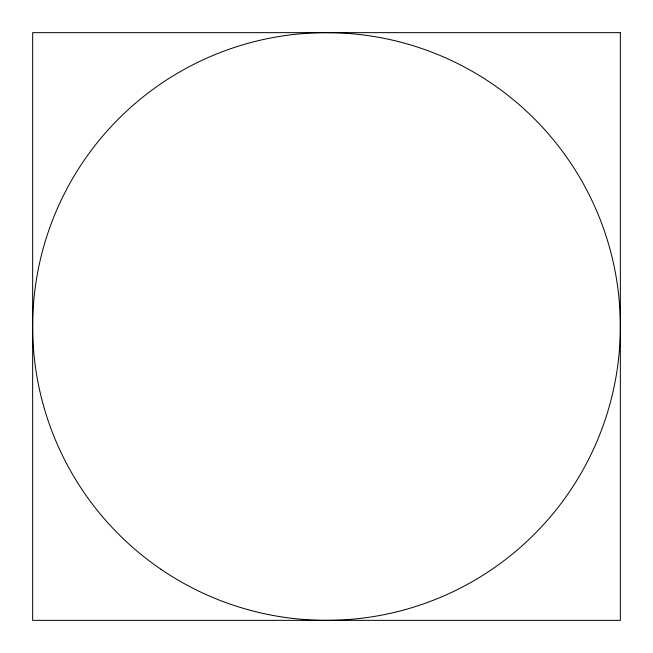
<?xml version="1.0" encoding="UTF-8"?>
<svg xmlns="http://www.w3.org/2000/svg" width="653" height="653" viewBox="0 0 653 653"><rect width="100%" height="100%" fill="white"/><g stroke="black" fill="none" stroke-linecap="round" stroke-linejoin="round"><path stroke-width="0.98" d="M620.35 32.65L32.65 32.65L32.65 620.35L620.35 620.35L620.35 32.65M160.964 569.294A293.85 293.85 0 0 0 619.526 348.457A293.85 293.85 0 0 0 199.002 61.749A293.85 293.85 0 0 0 160.964 569.294"/></g></svg>
